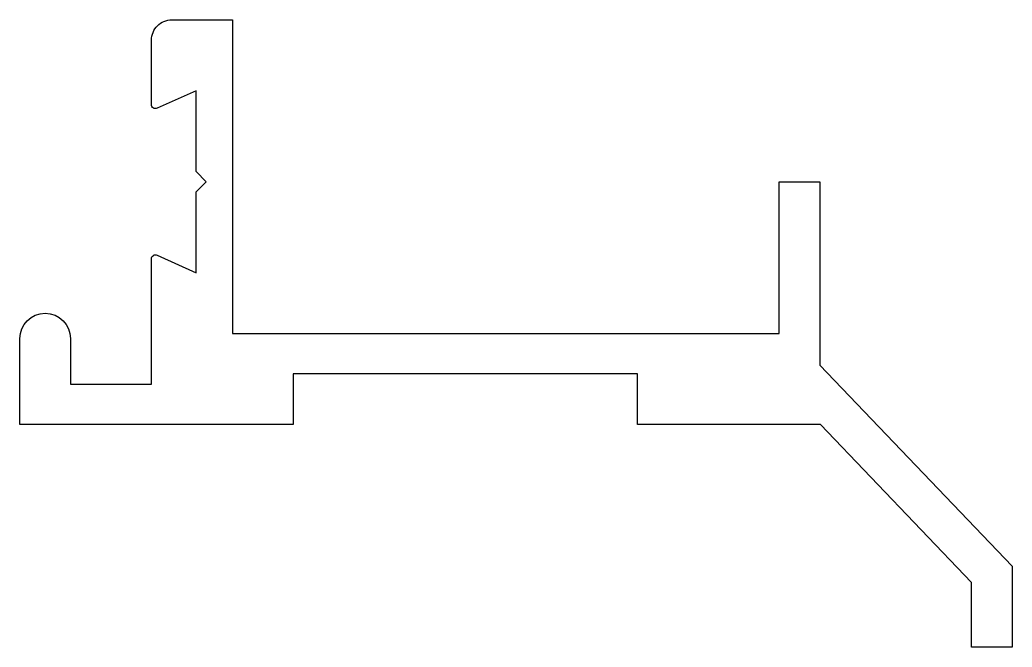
# Model space of a CAD drawing. Extents: x 147.7 to 196.7, y 216.4 to 247.4.
import ezdxf

# ---------------------------------------------------------------- set-up
doc = ezdxf.new("R2010")
doc.units = 0
doc.layers.add('ANA', color=220, linetype='CONTINUOUS')

msp = doc.modelspace()

# ---------------------------------------------------------------- linework, layer by layer
at = {"layer": 'ANA'}
msp.add_lwpolyline([(147.7, 231.616, -1), (150.2, 231.616), (150.2, 229.366), (154.2, 229.366), (154.2, 235.556, -0.545467), (154.483, 235.738), (156.4, 234.866), (156.4, 238.866), (156.9, 239.366), (156.4, 239.866), (156.4, 243.866), (154.483, 242.995, -0.545467), (154.2, 243.177), (154.2, 246.366, -0.414214), (155.2, 247.366), (158.2, 247.366), (158.2, 231.866), (185.2, 231.866), (185.2, 239.366), (187.2, 239.366), (187.2, 230.298), (196.7, 220.366), (196.7, 216.366), (194.7, 216.366), (194.7, 219.564), (187.237, 227.366), (178.2, 227.366), (178.2, 229.866), (161.2, 229.866), (161.2, 227.366), (147.7, 227.366)], format="xyb", close=True, dxfattribs=at)

doc.saveas('drawing.dxf')
